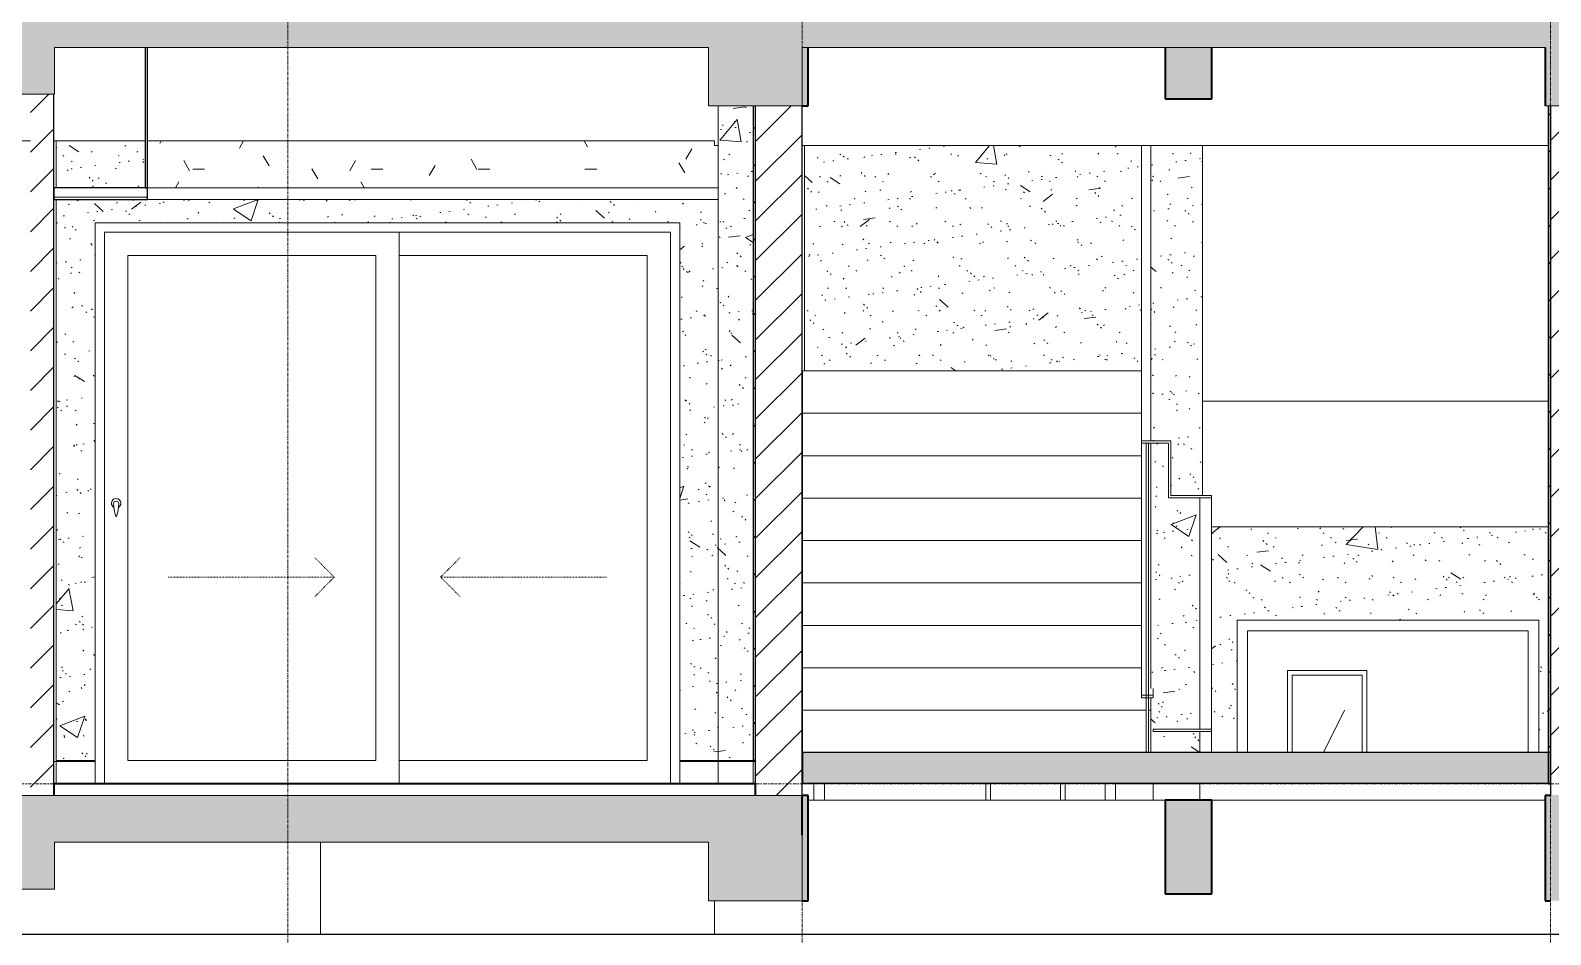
# Model space of a CAD drawing. Header units: millimetres. Extents: x -92143 to -2058, y -8802 to 35300.
# Drawn here: x -40337 to -33837, y 1555 to 5423 of the extents above; entities that cross this region are included whole.
import ezdxf

# ---------------------------------------------------------------- set-up
doc = ezdxf.new("R2010")
doc.units = ezdxf.units.MM
for name, pattern in [('Centre', [31.75, 6.35, -4.7625, 15.875, -4.7625]), ('Dash', [6.35, 3.175, -3.175]), ('Grid Line', [22.225, 12.7, -3.175, 3.175, -3.175])]:
    doc.linetypes.add(name, pattern=pattern)
for name, color, linetype, lineweight in [('0-1', 7, 'Continuous', 5), ('A-CLNG', 13, 'Continuous', 9), ('A-CLNG-1', 250, 'Continuous', 25), ('A-CLNG-2', 7, 'Continuous', 9), ('A-CLNG-3', 13, 'Continuous', 25), ('A-CLNG-PATT-3', 254, 'Continuous', 18), ('A-DETL-GENF-1', 7, 'Continuous', 9), ('A-DETL-THIN', 151, 'Continuous', 9), ('A-DOOR', 31, 'Continuous', 9), ('A-DOOR-FRAM', 31, 'Continuous', 9), ('A-DOOR-GLAZ', 31, 'Continuous', 9), ('A-DOOR-HDLN', 31, 'Dash', 18), ('A-FLOR-1', 10, 'Continuous', 35), ('A-FLOR-HRAL', 11, 'Continuous', 9), ('A-FLOR-HRAL-1', 253, 'Continuous', 18), ('A-FLOR-HRAL-2', 9, 'Continuous', 9), ('A-FLOR-LEVL-2', 51, 'Centre', 9), ('A-FLOR-PATT-1', 7, 'Continuous', 9), ('A-WALL', 113, 'Continuous', 9), ('A-WALL-2', 250, 'Continuous', 25), ('A-WALL-3', 113, 'Continuous', 25), ('A-WALL-PATT-1', 7, 'Continuous', 9), ('A-WALL-PATT-2', 9, 'Continuous', 9), ('A-WALL-PATT-4', 111, 'Continuous', 9), ('I-WALL', 2, 'Continuous', 9), ('I-WALL-1', 250, 'Continuous', 25), ('I-WALL-2', 7, 'Continuous', 9), ('I-WALL-3', 2, 'Continuous', 25), ('S-BEAM-1', 12, 'Continuous', 5), ('S-BEAM-2', 7, 'Continuous', 9), ('S-BEAM-3', 10, 'Continuous', 35), ('S-COLS', 52, 'Continuous', 9), ('S-GRID-1', 1, 'Grid Line', 9), ('S-STRS', 31, 'Continuous', 9), ('S-STRS-1', 31, 'Continuous', 5), ('S-STRS-2', 31, 'Continuous', 25)]:
    doc.layers.add(name, color=color, linetype=linetype, lineweight=lineweight)
pattern_1 = [(45, (-51987.05, 14125), (-84.8528, 84.8528), [])]
pattern_2 = [(50, (-51987.05, 14125), (1093.104, -95.634), [114.3, -1257.3]), (355, (-51987, 14125), (-211.46, 1146.34), [91.44, -1005.84]), (100.451, (-51896, 14117), (881.656, 1050.7), [97.14, -1068.54]), (46.184, (-51987, 14429.8), (1626.475, -252.26), [171.45, -1885.95]), (96.636, (-51851.5, 14408.8), (1424.42, 1484.57), [145.71, -1602.81]), (351.184, (-51987, 14429.8), (1424.43, 1484.55), [137.16, -1508.76]), (21, (-51834.65, 14353.6), (909.686, -613.59), [114.3, -1257.3]), (326, (-51834.7, 14353.6), (370.81, 1105.13), [91.44, -1005.84]), (71.451, (-51758.8, 14302.5), (1280.503, 491.53), [97.14, -1068.54]), (37.5, (-51987.05, 14125), (18.531, 507.33), [50.292, -943.356, 50.292, -970.788, -1009.65]), (37.5, (-51987.05, 14125), (18.531, 507.33), [-2014.728, 50.292, -959.358]), (7.5, (-51987.05, 14125), (400.918, 601.084), [50.292, -531.876, 50.292, -920.496, -384.81]), (7.5, (-51987.05, 14125), (400.918, 601.084), [-1552.956, 50.292, -334.518]), (327.5, (-52326.9, 14125), (813.545, -34.374), [50.292, -330.708, 50.292, -1138.428, -1577.34]), (327.5, (-52326.9, 14125), (813.545, -34.374), [-1569.72, 50.292, -1527.048]), (317.5, (-52479.3, 14125), (888.775, 152.56), [50.292, -445.008, 50.292, -739.14, -1120.14]), (317.5, (-52479.3, 14125), (888.775, 152.56), [-1284.73, 50.29, -1069.85])]
pattern_3 = [(37.5, (-51987.05, 14125), (-4.79953, 146.8239), [5.029, -110.795, 5.029, -124.511, -123.825]), (37.5, (-51987.05, 14125), (-4.79953, 146.8239), [-245.364, 5.029, -118.796]), (7.5, (-51987.05, 14125), (134.8574, 215.0472), [5.029, -57.455, 5.029, -99.365, -40.005]), (7.5, (-51987.05, 14125), (134.8574, 215.0472), [-166.878, 5.029, -34.976]), (327.5, (-52080.78, 14125), (237.29776, 0.4316), [5.029, -33.071, 5.029, -132.131, -179.07]), (327.5, (-52080.78, 14125), (237.29776, 0.4316), [-175.26, 5.029, -174.041]), (317.5, (-52080.78, 14125), (229.067, 66.8792), [5.029, -14.021, 5.029, -84.887, -102.87]), (317.5, (-52080.78, 14125), (229.067, 66.8792), [-108.966, 5.029, -97.841])]
pattern_4 = [(45, (-51987.05, 14125), (-79.5495, 79.5495), [])]

# ---------------------------------------------------------------- blocks, each defined once
blk = doc.blocks.new('NCV_TKTC_KET CAU_rvt-1-TKCS_MẶT CẮT E')
at = {"layer": 'A-FLOR-PATT-1'}
h = blk.add_hatch(color=256, dxfattribs=at)
h.paths.add_polyline_path([(-78236.9, 1980), (-78233.3, 1980.2), (-78233.3, 2150), (-78236.9, 2150)])
h.paths.add_polyline_path([(-37037.4, 1980), (-37036.9, 1980), (-37037.4, 2150)])
at = {"layer": 'S-BEAM-1'}
for points in [[(-37011.9, 5100), (-37011.9, 5350), (-37037.4, 5350), (-37037.4, 5100)], [(-35285.3, 5130), (-35285.3, 5350), (-35485.3, 5350), (-35485.3, 5130)], [(-37011.9, 1700), (-37011.9, 2150), (-37037.4, 2150), (-37037.4, 1700)], [(-33860.6, 1700), (-33836.9, 1700), (-33836.9, 2150), (-33860.6, 2150), (-33860.6, 1716.5)], [(-35485.3, 1730), (-35285.3, 1730), (-35285.3, 2130), (-35485.3, 2130), (-35485.3, 2020.9)]]:
    blk.add_hatch(color=256, dxfattribs=at).paths.add_polyline_path(points)
at = {"layer": 'A-FLOR-1'}
blk.add_line((-37036.9, 1980), (-37036.9, 2150), dxfattribs=at)
at = {"layer": 'S-BEAM-2'}
for p, q in [((-37036.9, 4930), (-37036.9, 5100)), ((-40336.9, 4950), (-42236.9, 4950)), ((-39846.9, 4950), (-40236.9, 4950)), ((-37411.9, 4950), (-39836.9, 4950)), ((-37411.9, 4950), (-37411.9, 4930)), ((-37411.9, 4930), (-37396.9, 4930)), ((-37036.9, 4930), (-33846.9, 4930)), ((-37036.9, 3900), (-37036.9, 3300)), ((-35286.5, 3300), (-33846.9, 3300)), ((-37011.9, 2130), (-35485.3, 2130)), ((-35285.3, 2130), (-33860.6, 2130)), ((-37411.9, 1700), (-37411.9, 1555))]:
    blk.add_line(p, q, dxfattribs=at)
at = {"layer": 'S-BEAM-3'}
for p, q in [((-37011.9, 5100), (-37011.9, 5350)), ((-35485.3, 5350), (-35485.3, 5130)), ((-35285.3, 5130), (-35285.3, 5350)), ((-33860.6, 5350), (-33860.6, 5100)), ((-37037.4, 5100), (-37011.9, 5100)), ((-35485.3, 5130), (-35285.3, 5130)), ((-37011.9, 2150), (-37037.4, 2150)), ((-37011.9, 1700), (-37011.9, 2150)), ((-33836.9, 2150), (-33860.6, 2150)), ((-33860.6, 2150), (-33860.6, 1700)), ((-35285.3, 2130), (-35485.3, 2130)), ((-35485.3, 2130), (-35485.3, 1730)), ((-35285.3, 1730), (-35285.3, 2130)), ((-37037.4, 1700), (-37011.9, 1700)), ((-35485.3, 1730), (-35285.3, 1730)), ((-33860.6, 1700), (-33836.9, 1700))]:
    blk.add_line(p, q, dxfattribs=at)
blk = doc.blocks.new('Railing - Railing-986145-TKCS_MẶT CẮT E')
at = {"layer": 'A-FLOR-HRAL-1'}
for p, q in [((-37236.9, 2295), (-37246.9, 2295)), ((-37246.9, 2295), (-37246.9, 2200)), ((-37236.9, 2200), (-37236.9, 2295)), ((-37246.9, 2200), (-37236.9, 2200))]:
    blk.add_line(p, q, dxfattribs=at)
at = {"layer": 'A-FLOR-HRAL-2'}
for p, q in [((-37560.7, 2200), (-37560.7, 2295)), ((-37560.7, 2295), (-37396.9, 2295)), ((-37396.9, 2200), (-37396.9, 2295)), ((-37396.9, 2295), (-37246.9, 2295))]:
    blk.add_line(p, q, dxfattribs=at)
blk = doc.blocks.new('Railing - Railing-986140-TKCS_MẶT CẮT E')
at = {"layer": 'A-FLOR-HRAL-2'}
for p, q in [((-40236.9, 2295), (-40226.9, 2295)), ((-40226.9, 2200), (-40226.9, 2295)), ((-40226.9, 2295), (-40060.7, 2295)), ((-40060.7, 2295), (-40060.7, 2200))]:
    blk.add_line(p, q, dxfattribs=at)
blk = doc.blocks.new('CL_01-VÁCH DỰNG THẠCH CAO CĂN HỘ LOẠI 1-5D7 - CL_01-VÁCH DỰNG THẠCH CAO CĂN HỘ LOẠI 1A-5-986003-TKCS_MẶT CẮT E')
at = {"layer": 'A-CLNG-PATT-3'}
h = blk.add_hatch(dxfattribs=at)
h.set_pattern_fill('FP_2', color=256, style=0, pattern_type=2)
h.set_pattern_definition([(0, (-51987.05, 14125), (609.6, 152.4), [50.292, -406.908, 50.292, -406.908, -2438.4]), (0, (-51987.05, 14125), (609.6, 152.4), [-914.4, 50.292, -864.108, 50.292, -406.908, -1066.8]), (0, (-51987.05, 14125), (609.6, 152.4), [-2286, 50.292, -254.508, 50.292, -711.708]), (120, (-51758.45, 14201.2), (-436.7823, 451.7291), [50.292, -406.908, 50.292, -2845.308]), (120, (-51758.45, 14201.2), (-436.7823, 451.7291), [-507.492, -406.908, 50.292, -864.108, -1524]), (120, (-51758.45, 14201.2), (-436.7823, 451.7291), [-1828.8, 50.292, -406.908, 50.292, -1016.508]), (120, (-51758.45, 14201.2), (-436.7823, 451.7291), [-2336.292, -254.508, 50.292, -711.708]), (240, (-51682.25, 14506), (-172.8177, -604.1291), [50.292, -406.908, 50.292, -406.908, -2438.4]), (240, (-51682.25, 14506), (-172.8177, -604.1291), [-914.4, 50.292, -864.108, 50.292, -406.908, -1066.8]), (240, (-51682.25, 14506), (-172.8177, -604.1291), [-2286, 50.292, -254.508, 50.292, -711.708])])
h.paths.add_polyline_path([(-37396.9, 4750), (-37396.9, 4930), (-37411.9, 4930), (-37411.9, 4950), (-39836.9, 4950), (-39836.9, 4750), (-37747.3, 4750)])
at = {"layer": 'A-CLNG-1'}
for p, q in [((-39846.9, 5350), (-39846.9, 4750)), ((-39836.9, 4750), (-39836.9, 5350)), ((-39846.9, 4750), (-39836.9, 4750))]:
    blk.add_line(p, q, dxfattribs=at)
at = {"layer": 'A-CLNG-2'}
blk.add_line((-37396.9, 4750), (-39836.9, 4750), dxfattribs=at)
blk = doc.blocks.new('NCV_TKTC_TANG 1_rvt-1-TKCS_MẶT CẮT E')
at = {"layer": 'A-WALL-PATT-1'}
h = blk.add_hatch(dxfattribs=at)
h.set_pattern_fill('FP_5', color=256, style=0, pattern_type=2)
h.set_pattern_definition(pattern_4)
h.paths.add_polyline_path([(-37236.9, 2300), (-37236.9, 5100), (-37246.9, 5100), (-37246.9, 2300)])
at = {"layer": 'A-WALL-PATT-2'}
h = blk.add_hatch(dxfattribs=at)
h.set_pattern_fill('FP_1', color=256, style=0, pattern_type=2)
h.set_pattern_definition(pattern_1)
h.paths.add_polyline_path([(-40336.9, 2150), (-40236.9, 2150), (-40236.9, 5150), (-40336.9, 5150), (-40336.9, 2325.3)])
h = blk.add_hatch(dxfattribs=at)
h.set_pattern_fill('FP_7', color=256, style=0, pattern_type=2)
h.set_pattern_definition(pattern_2)
h.paths.add_polyline_path([(-37396.9, 2300), (-37386.9, 2300), (-37386.9, 5100), (-37396.9, 5100), (-37396.9, 2325.3)])
h = blk.add_hatch(dxfattribs=at)
h.set_pattern_fill('FP_6', color=256, style=0, pattern_type=2)
h.set_pattern_definition(pattern_3)
h.paths.add_polyline_path([(-37396.9, 2300), (-37386.9, 2300), (-37386.9, 5100), (-37396.9, 5100), (-37396.9, 2325.3)])
h = blk.add_hatch(dxfattribs=at)
h.set_pattern_fill('FP_7', color=256, style=0, pattern_type=2)
h.set_pattern_definition(pattern_2)
h.paths.add_polyline_path([(-37246.9, 2300), (-37246.9, 5100), (-37386.9, 5100), (-37386.9, 2300)])
h = blk.add_hatch(dxfattribs=at)
h.set_pattern_fill('FP_6', color=256, style=0, pattern_type=2)
h.set_pattern_definition(pattern_3)
h.paths.add_polyline_path([(-37246.9, 2300), (-37246.9, 5100), (-37386.9, 5100), (-37386.9, 2300)])
h = blk.add_hatch(dxfattribs=at)
h.set_pattern_fill('FP_7', color=256, style=0, pattern_type=2)
h.set_pattern_definition(pattern_2)
h.paths.add_polyline_path([(-40226.9, 2300), (-40060.7, 2300), (-40060.7, 4600), (-37560.7, 4600), (-37560.7, 2300), (-37396.9, 2300), (-37396.9, 4700), (-40226.9, 4700), (-40226.9, 2325.3)])
h.paths.add_polyline_path([(-40092.7, 4750), (-39846.9, 4750), (-39846.9, 4950), (-40226.9, 4950), (-40226.9, 4750), (-40213.4, 4750)])
h = blk.add_hatch(dxfattribs=at)
h.set_pattern_fill('FP_6', color=256, style=0, pattern_type=2)
h.set_pattern_definition(pattern_3)
h.paths.add_polyline_path([(-40226.9, 2300), (-40060.7, 2300), (-40060.7, 4600), (-37560.7, 4600), (-37560.7, 2300), (-37396.9, 2300), (-37396.9, 4700), (-40226.9, 4700), (-40226.9, 2325.3)])
h.paths.add_polyline_path([(-40092.7, 4750), (-39846.9, 4750), (-39846.9, 4950), (-40226.9, 4950), (-40226.9, 4750), (-40213.4, 4750)])
at = {"layer": 'A-CLNG-1'}
for p, q in [((-39836.9, 4750), (-40236.9, 4750)), ((-40236.9, 4750), (-40236.9, 4700)), ((-39836.9, 4700), (-39836.9, 4750)), ((-40236.9, 4700), (-39836.9, 4700))]:
    blk.add_line(p, q, dxfattribs=at)
at = {"layer": 'A-CLNG-2'}
for p, q in [((-39836.9, 4750), (-37396.9, 4750)), ((-39836.9, 4710), (-40236.9, 4710)), ((-37396.9, 4700), (-39836.9, 4700))]:
    blk.add_line(p, q, dxfattribs=at)
at = {"layer": 'A-FLOR-1'}
for p, q in [((-37236.9, 2200), (-40236.9, 2200)), ((-40236.9, 2200), (-40236.9, 2150)), ((-37236.9, 2150), (-37236.9, 2200))]:
    blk.add_line(p, q, dxfattribs=at)
at = {"layer": 'A-WALL-2'}
blk.add_line((-40236.9, 2150), (-40236.9, 5150), dxfattribs=at)
at = {"layer": 'I-WALL-1'}
for p, q in [((-37246.9, 5100), (-37246.9, 2300)), ((-37236.9, 2300), (-37236.9, 5100)), ((-37246.9, 2300), (-37236.9, 2300))]:
    blk.add_line(p, q, dxfattribs=at)
at = {"layer": 'I-WALL-2'}
for p, q in [((-37396.9, 2300), (-37396.9, 5100)), ((-40226.9, 4950), (-40226.9, 4750)), ((-40226.9, 4700), (-40226.9, 2300)), ((-40060.7, 2300), (-40060.7, 4600)), ((-40060.7, 4600), (-37560.7, 4600)), ((-37560.7, 4600), (-37560.7, 2300)), ((-40226.9, 2300), (-40060.7, 2300)), ((-37560.7, 2300), (-37396.9, 2300)), ((-37386.9, 2300), (-37396.9, 2300)), ((-37386.9, 2300), (-37246.9, 2300))]:
    blk.add_line(p, q, dxfattribs=at)
at = {"layer": 'A-CLNG'}
blk.add_blockref('CL_01-VÁCH DỰNG THẠCH CAO CĂN HỘ LOẠI 1-5D7 - CL_01-VÁCH DỰNG THẠCH CAO CĂN HỘ LOẠI 1A-5-986003-TKCS_MẶT CẮT E', (0, 0), dxfattribs=at)
at = {"layer": 'A-FLOR-HRAL'}
for name in ['Railing - Railing-986140-TKCS_MẶT CẮT E', 'Railing - Railing-986145-TKCS_MẶT CẮT E']:
    blk.add_blockref(name, (0, 0), dxfattribs=at)
blk = doc.blocks.new('FD_01 - FD_01-1200x2200mm-1787918-TKCS_MẶT CẮT E')
at = {"layer": 'A-DOOR'}
for p, q in [((-36251.9, 2130), (-36251.9, 2203.3)), ((-36231.9, 2203.3), (-36231.9, 2130)), ((-35931.9, 2203.3), (-35931.9, 2130)), ((-35911.9, 2203.3), (-35911.9, 2130))]:
    blk.add_line(p, q, dxfattribs=at)
at = {"layer": 'A-DOOR-FRAM'}
for p, q in [((-36986.9, 2200), (-36986.9, 2130)), ((-36941.9, 2130), (-36941.9, 2203.3)), ((-35741.9, 2130), (-35741.9, 2203.3)), ((-35696.9, 2130), (-35696.9, 2200))]:
    blk.add_line(p, q, dxfattribs=at)
blk = doc.blocks.new('FD_01 - FD_01-1200x2200mm-1787917-TKCS_MẶT CẮT E')
at = {"layer": 'A-DOOR'}
h = blk.add_hatch(dxfattribs=at)
h.set_pattern_fill('FP_3', color=256, style=0, pattern_type=2)
h.set_pattern_definition([(63.435, (-50196.8, 14229.33), (-0.001, 1524), [532.46, -2875.3]), (63.435, (-51720.8, 14229.33), (-0.001, 1524), [532.46, -2875.3]), (63.435, (-49467.24, 14523.8), (-0.001, 1524), [532.46, -2875.3]), (63.435, (-50991.24, 14523.8), (-0.001, 1524), [532.46, -2875.3]), (63.435, (-49577.66, 14419.83), (-0.001, 1524), [532.46, -2875.3]), (63.435, (-51101.66, 14419.83), (-0.001, 1524), [532.46, -2875.3]), (63.435, (-49690.2, 15015.1), (-0.001, 1524), [258.8, -3148.97]), (63.435, (-51214.2, 15015.1), (-0.001, 1524), [258.8, -3148.965]), (63.435, (-49763.8, 14922.95), (-0.001, 1524), [532.46, -2875.3]), (63.435, (-51287.8, 14922.95), (-0.001, 1524), [532.46, -2875.3]), (63.435, (-49750.84, 14989.1), (-0.001, 1524), [532.46, -2875.3]), (63.435, (-51274.84, 14989.1), (-0.001, 1524), [532.46, -2875.3]), (63.435, (-50365.7, 14698.94), (-0.001, 1524), [532.46, -2875.3]), (63.435, (-51889.7, 14698.94), (-0.001, 1524), [532.46, -2875.3]), (63.435, (-50352.7, 14776.9), (-0.001, 1524), [532.46, -2875.3]), (63.435, (-51876.7, 14776.9), (-0.001, 1524), [532.46, -2875.3]), (63.435, (-50349.2, 14833.1), (-0.001, 1524), [532.46, -2875.3]), (63.435, (-51873.2, 14833.1), (-0.001, 1524), [532.46, -2875.3])])
h.paths.add_polyline_path([(-34942.4, 2333.3), (-34642.4, 2333.3), (-34642.4, 2665), (-34942.4, 2665), (-34942.4, 2365)])
for p, q in [((-34962.4, 2685), (-34622.4, 2685)), ((-34962.4, 2333.3), (-34962.4, 2685)), ((-34642.4, 2665), (-34942.4, 2665)), ((-34942.4, 2333.3), (-34942.4, 2665)), ((-34642.4, 2333.3), (-34642.4, 2665)), ((-34622.4, 2685), (-34622.4, 2333.3))]:
    blk.add_line(p, q, dxfattribs=at)
at = {"layer": 'A-DOOR-FRAM'}
for p, q in [((-35132.4, 2855), (-35132.4, 2333.3)), ((-35132.4, 2855), (-33932.4, 2855)), ((-33932.4, 2855), (-33932.4, 2333.3))]:
    blk.add_line(p, q, dxfattribs=at)
blk = doc.blocks.new('Railing - 50 x 10mm-1528293-TKCS_MẶT CẮT E')
at = {"layer": 'A-FLOR-HRAL'}
blk.add_line((-35586, 3656.9), (-35586, 3328.4), dxfattribs=at)
blk = doc.blocks.new('Railing - 50 x 10mm-1528285-TKCS_MẶT CẮT E')
at = {"layer": 'A-FLOR-HRAL'}
for p, q in [((-35556, 3656.9), (-35566, 3656.9)), ((-35566, 2333.3), (-35566, 3656.9)), ((-35556, 3656.9), (-35556, 2333.3))]:
    blk.add_line(p, q, dxfattribs=at)
blk = doc.blocks.new('Railing - 50 x 10mm-700514-TKCS_MẶT CẮT E')
at = {"layer": 'A-FLOR-HRAL'}
for p, q in [((-35336.5, 2433.3), (-35336.5, 3423.3)), ((-35286.5, 2433.3), (-35286.5, 3423.3)), ((-35336.5, 2333.3), (-35336.5, 2423.3)), ((-35286.5, 2333.3), (-35286.5, 2423.3))]:
    blk.add_line(p, q, dxfattribs=at)
blk = doc.blocks.new('Railing - 50 x 10mm-1528282-TKCS_MẶT CẮT E')
at = {"layer": 'A-FLOR-HRAL'}
for p, q in [((-35336.5, 5600), (-35336.5, 6691.3)), ((-35286.5, 6691.3), (-35336.5, 6691.3)), ((-35286.5, 5550), (-35286.5, 6691.3))]:
    blk.add_line(p, q, dxfattribs=at)
blk = doc.blocks.new('Railing - Railing-1529169-TKCS_MẶT CẮT E')
at = {"layer": 'A-FLOR-HRAL'}
for p, q in [((-35586, 2579.6), (-35586, 3328.4)), ((-35536, 2607.8), (-35536, 2579.6)), ((-35536, 2579.6), (-35586, 2579.6)), ((-35586, 2579.6), (-35586, 2567.4)), ((-35586, 2567.4), (-35536, 2567.4)), ((-35536, 2567.4), (-35536, 2579.6)), ((-35536, 2423.3), (-35536, 2433.3)), ((-35286.5, 2433.3), (-35536, 2433.3)), ((-35286.5, 2423.3), (-35536, 2423.3)), ((-35286.5, 2433.3), (-35286.5, 2423.3))]:
    blk.add_line(p, q, dxfattribs=at)
for name in ['Railing - 50 x 10mm-1528282-TKCS_MẶT CẮT E', 'Railing - 50 x 10mm-1528293-TKCS_MẶT CẮT E', 'Railing - 50 x 10mm-1528285-TKCS_MẶT CẮT E', 'Railing - 50 x 10mm-700514-TKCS_MẶT CẮT E']:
    blk.add_blockref(name, (0, 0))
blk = doc.blocks.new('Top Rail Type - Top Rail_Internal_-1529174-TKCS_MẶT CẮT E')
at = {"layer": 'A-FLOR-HRAL'}
for p, q in [((-35286.5, 6700), (-35336.5, 6700)), ((-35336.5, 6700), (-35336.5, 6691.3)), ((-35286.5, 6691.3), (-35286.5, 6700)), ((-35586, 3666.9), (-35586, 4930)), ((-35461, 3666.9), (-35586, 3666.9)), ((-35586, 3666.9), (-35586, 3656.9)), ((-35586, 3656.9), (-35471, 3656.9)), ((-35471, 3656.9), (-35471, 3423.3)), ((-35461, 3433.3), (-35461, 3666.9)), ((-35471, 3423.3), (-35411.5, 3423.3)), ((-35411.5, 3433.3), (-35461, 3433.3)), ((-35286.5, 3433.3), (-35411.5, 3433.3)), ((-35411.5, 3423.3), (-35286.5, 3423.3)), ((-35286.5, 3433.3), (-35286.5, 3423.3))]:
    blk.add_line(p, q, dxfattribs=at)
blk = doc.blocks.new('DEG_02-DEG_03 - DEG_02-2500x2400mm-CỬA ĐI 02 CÁNH TRƯỢT-V75-TKCS_MẶT CẮT E')
at = {"layer": 'A-DOOR'}
for p, q in [((-71560.3, 2200), (-71560.3, 4560)), ((-72720.3, 2300), (-72720.3, 4460)), ((-72720.3, 4460), (-71660.3, 4460)), ((-71660.3, 4460), (-71660.3, 2300)), ((-71660.3, 2300), (-72720.3, 2300))]:
    blk.add_line(p, q, dxfattribs=at)
at = {"layer": 'A-DOOR', "flags": 128}
blk.add_lwpolyline([(-72768.8, 3408.7), (-72768.8, 3408.7), (-72768.8, 3408.7), (-72768.8, 3408.7), (-72768.8, 3408.7), (-72768.9, 3408.7), (-72768.9, 3408.7), (-72768.9, 3408.7), (-72768.9, 3408.7), (-72768.9, 3408.7), (-72769, 3408.7), (-72769, 3408.7), (-72769, 3408.7), (-72769, 3408.7), (-72769.1, 3408.7), (-72769.1, 3408.7), (-72769.1, 3408.7), (-72769.2, 3408.7), (-72769.2, 3408.7), (-72769.3, 3408.7), (-72769.3, 3408.7), (-72769.4, 3408.7), (-72769.4, 3408.7), (-72769.5, 3408.7), (-72769.5, 3408.7), (-72769.6, 3408.7), (-72769.6, 3408.7), (-72769.7, 3408.7), (-72769.7, 3408.7), (-72769.8, 3408.7), (-72769.8, 3408.7), (-72769.9, 3408.7), (-72769.9, 3408.7), (-72770, 3408.7), (-72770.1, 3408.7), (-72770.1, 3408.7), (-72770.2, 3408.7), (-72770.2, 3408.7), (-72770.3, 3408.7), (-72770.4, 3408.7), (-72770.4, 3408.7), (-72770.5, 3408.7), (-72770.5, 3408.7), (-72770.6, 3408.7), (-72770.7, 3408.7), (-72770.7, 3408.7), (-72770.8, 3408.7), (-72770.8, 3408.7), (-72770.9, 3408.7), (-72770.9, 3408.7), (-72771, 3408.7), (-72771, 3408.7), (-72771.1, 3408.7), (-72771.1, 3408.7), (-72771.2, 3408.7), (-72771.2, 3408.7), (-72771.3, 3408.7), (-72771.3, 3408.7), (-72771.4, 3408.7), (-72771.4, 3408.7), (-72771.5, 3408.7), (-72771.5, 3408.7), (-72771.5, 3408.7), (-72771.6, 3408.7), (-72771.6, 3408.7), (-72771.6, 3408.7), (-72771.7, 3408.7), (-72771.7, 3408.7), (-72771.7, 3408.7), (-72771.7, 3408.7), (-72771.7, 3408.7), (-72771.8, 3408.7), (-72771.8, 3408.7), (-72771.8, 3408.7), (-72771.8, 3408.7), (-72771.8, 3408.7), (-72771.8, 3408.7)], dxfattribs=at)
at = {"layer": 'A-DOOR'}
for centre, radius, start, end in [((-72770.3, 3400), 20, 0, 180), ((-72770.3, 3400), 20, 180, 240), ((-72771.8, 3399.2), 9.45, 90, 180), ((-72616.5, 3399.2), 164.8, 180, 199.13397), ((-72768.8, 3399.2), 9.45, 0, 90), ((-72924.1, 3399.2), 164.8, 340.86603, 0), ((-72770.3, 3400), 20, 300, 360), ((-72769.9, 3346), 2.34, 199.13397, 261.03098), ((-72770.7, 3346), 2.34, 278.96902, 340.86603)]:
    blk.add_arc(centre, radius, start, end, dxfattribs=at)
at = {"layer": 'A-DOOR-FRAM'}
for p, q in [((-72860.3, 4600), (-72860.3, 2200)), ((-72820.3, 2200), (-72820.3, 4560)), ((-72820.3, 4560), (-70400.3, 4560)), ((-70400.3, 2200), (-70400.3, 4560)), ((-70360.3, 2295), (-70360.3, 2300))]:
    blk.add_line(p, q, dxfattribs=at)
at = {"layer": 'A-DOOR-GLAZ'}
for p, q in [((-70500.3, 4460), (-71560.3, 4460)), ((-70500.3, 2300), (-70500.3, 4460)), ((-71560.3, 2300), (-70500.3, 2300))]:
    blk.add_line(p, q, dxfattribs=at)
at = {"layer": 'A-DOOR-HDLN'}
for p, q in [((-71837.6, 3084.2), (-71922.4, 3169.1)), ((-71383.1, 3084.2), (-71298.2, 3169.1)), ((-72547.6, 3084.2), (-71837.6, 3084.2)), ((-71837.6, 3084.2), (-71922.4, 2999.4)), ((-71383.1, 3084.2), (-71298.2, 2999.4)), ((-70673.1, 3084.2), (-71383.1, 3084.2))]:
    blk.add_line(p, q, dxfattribs=at)

msp = doc.modelspace()

# ---------------------------------------------------------------- hatches: boundary and pattern name
at = {"layer": 'A-DETL-GENF-1'}
msp.add_hatch(color=256, dxfattribs=at).paths.add_polyline_path([(-17236.9, 4950), (-17236.9, 5550), (-78233.3, 5550), (-78233.3, 4950), (-77935.7, 4950), (-77935.7, 5350), (-73233.6, 5350), (-73233.6, 5150), (-73033.3, 5150), (-73033.3, 5350), (-70108.5, 5350), (-70108.5, 5100), (-69708.5, 5100), (-69708.5, 5350), (-65032.3, 5350), (-65032.3, 5150), (-64832.3, 5150), (-64832.3, 5350), (-61933.6, 5350), (-61933.6, 5100), (-61533.6, 5100), (-61533.6, 5350), (-56833.3, 5350), (-56833.3, 5150), (-56633.3, 5150), (-56633.3, 5350), (-53733.2, 5350), (-53733.2, 5100), (-53333.2, 5100), (-53333.2, 5350), (-48635.6, 5350), (-48635.6, 5150), (-48435.6, 5150), (-48435.6, 5350), (-45535.3, 5350), (-45535.3, 5100), (-45134.4, 5100), (-45134.4, 5350), (-40434.4, 5350), (-40434.4, 5150), (-40234.4, 5150), (-40234.4, 5350), (-37436.9, 5350), (-37436.9, 5100), (-37037.4, 5100), (-37037.4, 5350), (-33860.3, 5350), (-33860.3, 5100), (-33436.9, 5100), (-33436.9, 5350), (-30635.3, 5350), (-30635.3, 5150), (-30435.3, 5150), (-30435.3, 5350), (-25735.7, 5350), (-25735.7, 5100), (-25335.7, 5100), (-25335.7, 5350), (-22435.3, 5350), (-22435.3, 5150), (-22235.3, 5150), (-22235.3, 5350), (-17535.3, 5350), (-17535.3, 4950)])
h = msp.add_hatch(color=256, dxfattribs=at)
h.paths.add_polyline_path([(-78233.3, 1550), (-77935.7, 1550), (-77935.7, 1950), (-73233.6, 1950), (-73233.6, 1750), (-73033.3, 1750), (-73033.3, 1950), (-70108.5, 1950), (-70108.5, 1700), (-69708.5, 1700), (-69708.5, 1950), (-65032.3, 1950), (-65032.3, 1750), (-64832.3, 1750), (-64832.3, 1950), (-61933.6, 1950), (-61933.6, 1700), (-61533.6, 1700), (-61533.6, 1950), (-56833.3, 1950), (-56833.3, 1750), (-56633.3, 1750), (-56633.3, 1950), (-53733.2, 1950), (-53733.2, 1700), (-53333.2, 1700), (-53333.2, 1950), (-48635.6, 1950), (-48635.6, 1750), (-48435.6, 1750), (-48435.6, 1950), (-45535.3, 1950), (-45535.3, 1700), (-45134.4, 1700), (-45134.4, 1950), (-40434.4, 1950), (-40434.4, 1750), (-40234.4, 1750), (-40234.4, 1950), (-37436.9, 1950), (-37436.9, 1700), (-37037.4, 1700), (-37037.4, 2150), (-78233.3, 2150), (-78233.3, 1716.5)])
h.paths.add_polyline_path([(-17236.9, 1550), (-17236.9, 2151.9), (-33836.9, 2151.9), (-33836.9, 1700), (-33436.9, 1700), (-33436.9, 1950), (-30635.3, 1950), (-30635.3, 1750), (-30435.3, 1750), (-30435.3, 1950), (-25735.7, 1950), (-25735.7, 1700), (-25335.7, 1700), (-25335.7, 1950), (-22435.3, 1950), (-22435.3, 1750), (-22235.3, 1750), (-22235.3, 1950), (-17535.3, 1950), (-17535.3, 1550), (-17401.6, 1550)])
at = {"layer": 'A-WALL-PATT-4'}
h = msp.add_hatch(dxfattribs=at)
h.set_pattern_fill('FP_7', color=256, style=0, pattern_type=2)
h.set_pattern_definition(pattern_2)
h.paths.add_polyline_path([(-35535.6, 2200), (-35535.6, 2203.3), (-35545.6, 2203.3), (-35545.6, 2200)])
h.paths.add_polyline_path([(-35535.6, 2333.3), (-35535.6, 3656.9), (-35545.6, 3656.9), (-35545.6, 2607.8), (-35536, 2607.8), (-35536, 2567.4), (-35545.6, 2567.4), (-35545.6, 2333.3), (-35536, 2333.3)])
h.paths.add_polyline_path([(-35535.6, 3666.9), (-35535.6, 4930), (-35545.6, 4930), (-35545.6, 3666.9)])
h.paths.add_polyline_path([(-35545.6, 5550), (-35535.6, 5550), (-35535.6, 5600), (-35545.6, 5600)])
h = msp.add_hatch(dxfattribs=at)
h.set_pattern_fill('FP_6', color=256, style=0, pattern_type=2)
h.set_pattern_definition(pattern_3)
h.paths.add_polyline_path([(-35535.6, 2200), (-35535.6, 2203.3), (-35545.6, 2203.3), (-35545.6, 2200)])
h.paths.add_polyline_path([(-35535.6, 2333.3), (-35535.6, 3656.9), (-35545.6, 3656.9), (-35545.6, 2607.8), (-35536, 2607.8), (-35536, 2567.4), (-35545.6, 2567.4), (-35545.6, 2333.3), (-35536, 2333.3)])
h.paths.add_polyline_path([(-35535.6, 3666.9), (-35535.6, 4930), (-35545.6, 4930), (-35545.6, 3666.9)])
h.paths.add_polyline_path([(-35545.6, 5550), (-35535.6, 5550), (-35535.6, 5600), (-35545.6, 5600)])
h = msp.add_hatch(dxfattribs=at)
h.set_pattern_fill('FP_7', color=256, style=0, pattern_type=2)
h.set_pattern_definition(pattern_2)
h.paths.add_polyline_path([(-35535.6, 2200), (-35336.9, 2200), (-35336.9, 2203.3), (-35535.6, 2203.3)])
h.paths.add_polyline_path([(-35336.5, 2333.3), (-35336.5, 2423.3), (-35535.6, 2423.3), (-35535.6, 2333.3)])
h.paths.add_polyline_path([(-35535.6, 2433.3), (-35336.5, 2433.3), (-35336.5, 3423.3), (-35471, 3423.3), (-35471, 3656.9), (-35535.6, 3656.9), (-35535.6, 2934)])
h.paths.add_polyline_path([(-35411.5, 3433.3), (-35325.6, 3433.3), (-35325.6, 4930), (-35535.6, 4930), (-35535.6, 3666.9), (-35461, 3666.9), (-35461, 3433.3)])
h.paths.add_polyline_path([(-35325.6, 5550), (-35325.6, 5600), (-35535.6, 5600), (-35535.6, 5550), (-35333.6, 5550)])
h = msp.add_hatch(dxfattribs=at)
h.set_pattern_fill('FP_6', color=256, style=0, pattern_type=2)
h.set_pattern_definition(pattern_3)
h.paths.add_polyline_path([(-35535.6, 2200), (-35336.9, 2200), (-35336.9, 2203.3), (-35535.6, 2203.3)])
h.paths.add_polyline_path([(-35336.5, 2333.3), (-35336.5, 2423.3), (-35535.6, 2423.3), (-35535.6, 2333.3)])
h.paths.add_polyline_path([(-35535.6, 2433.3), (-35336.5, 2433.3), (-35336.5, 3423.3), (-35471, 3423.3), (-35471, 3656.9), (-35535.6, 3656.9), (-35535.6, 2934)])
h.paths.add_polyline_path([(-35411.5, 3433.3), (-35325.6, 3433.3), (-35325.6, 4930), (-35535.6, 4930), (-35535.6, 3666.9), (-35461, 3666.9), (-35461, 3433.3)])
h.paths.add_polyline_path([(-35325.6, 5550), (-35325.6, 5600), (-35535.6, 5600), (-35535.6, 5550), (-35333.6, 5550)])
h = msp.add_hatch(dxfattribs=at)
h.set_pattern_fill('FP_7', color=256, style=0, pattern_type=2)
h.set_pattern_definition(pattern_2)
h.paths.add_polyline_path([(-33887.4, 2333.3), (-33846.9, 2333.3), (-33846.9, 3300), (-35286.5, 3300), (-35286.5, 2333.3), (-35177.4, 2333.3), (-35177.4, 2900), (-33887.4, 2900)])
h.paths.add_polyline_path([(-35286.5, 5550), (-33846.9, 5550), (-33846.9, 5600), (-35286.5, 5600)])
h = msp.add_hatch(dxfattribs=at)
h.set_pattern_fill('FP_6', color=256, style=0, pattern_type=2)
h.set_pattern_definition(pattern_3)
h.paths.add_polyline_path([(-33887.4, 2333.3), (-33846.9, 2333.3), (-33846.9, 3300), (-35286.5, 3300), (-35286.5, 2333.3), (-35177.4, 2333.3), (-35177.4, 2900), (-33887.4, 2900)])
h.paths.add_polyline_path([(-35286.5, 5550), (-33846.9, 5550), (-33846.9, 5600), (-35286.5, 5600)])
h = msp.add_hatch(dxfattribs=at)
h.set_pattern_fill('FP_5', color=256, style=0, pattern_type=2)
h.set_pattern_definition(pattern_4)
h.paths.add_polyline_path([(-33836.9, 2200), (-33836.9, 5100), (-33846.9, 5100), (-33846.9, 2200)])
h.paths.add_polyline_path([(-33846.9, 5550), (-33836.9, 5550), (-33836.9, 5600), (-33846.9, 5600)])
h = msp.add_hatch(dxfattribs=at)
h.set_pattern_fill('FP_1', color=256, style=0, pattern_type=2)
h.set_pattern_definition(pattern_1)
h.paths.add_polyline_path([(-37130.7, 2150), (-37037.4, 2150), (-37037.4, 5100), (-37237.4, 5100), (-37237.4, 2150)])
h = msp.add_hatch(dxfattribs=at)
h.set_pattern_fill('FP_1', color=256, style=0, pattern_type=2)
h.set_pattern_definition(pattern_1)
h.paths.add_polyline_path([(-33836.9, 2150), (-33836.9, 2151.9), (-33637.4, 2151.9), (-33637.4, 5100), (-33837.4, 5100), (-33837.4, 2150)])
h = msp.add_hatch(dxfattribs=at)
h.set_pattern_fill('FP_7', color=256, style=0, pattern_type=2)
h.set_pattern_definition(pattern_2)
h.paths.add_polyline_path([(-35696.9, 2200), (-35545.6, 2200), (-35546.3, 2203.3), (-35696.9, 2203.3)])
h.paths.add_polyline_path([(-37026.9, 2200), (-36986.9, 2200), (-36986.9, 2203.3), (-37026.9, 2203.3)])
h.paths.add_polyline_path([(-37002.7, 3966.7), (-35586, 3966.7), (-35586, 4930), (-37026.9, 4930), (-37026.9, 3966.7)])
h = msp.add_hatch(dxfattribs=at)
h.set_pattern_fill('FP_6', color=256, style=0, pattern_type=2)
h.set_pattern_definition(pattern_3)
h.paths.add_polyline_path([(-35696.9, 2200), (-35545.6, 2200), (-35546.3, 2203.3), (-35696.9, 2203.3)])
h.paths.add_polyline_path([(-37026.9, 2200), (-36986.9, 2200), (-36986.9, 2203.3), (-37026.9, 2203.3)])
h.paths.add_polyline_path([(-37002.7, 3966.7), (-35586, 3966.7), (-35586, 4930), (-37026.9, 4930), (-37026.9, 3966.7)])
at = {"layer": 'S-STRS-1'}
msp.add_hatch(color=256, dxfattribs=at).paths.add_polyline_path([(-37035.6, 2203.3), (-33836.9, 2203.3), (-33836.9, 2333.3), (-37035.6, 2333.3), (-37035.6, 2325.3)])

# ---------------------------------------------------------------- linework, layer by layer
at = {"layer": 'A-CLNG-3'}
msp.add_line((-17536.9, 1555), (-77935.7, 1555), dxfattribs=at)
at = {"layer": 'A-DETL-THIN'}
for p, q in [((-40234.4, 5150), (-40234.4, 5350)), ((-40234.4, 5350), (-37436.9, 5350)), ((-37436.9, 5350), (-37436.9, 5100)), ((-37037.4, 5100), (-37037.4, 5350)), ((-37037.4, 5350), (-33860.3, 5350)), ((-33860.3, 5350), (-33860.3, 5100)), ((-40434.4, 5150), (-40234.4, 5150)), ((-37436.9, 5100), (-37037.4, 5100)), ((-33860.3, 5100), (-33436.9, 5100)), ((-37037.4, 2150), (-78233.3, 2150)), ((-37037.4, 1700), (-37037.4, 2150)), ((-40234.4, 1750), (-40234.4, 1950)), ((-40234.4, 1950), (-37436.9, 1950)), ((-37436.9, 1950), (-37436.9, 1700)), ((-40434.4, 1750), (-40234.4, 1750)), ((-37436.9, 1700), (-37037.4, 1700))]:
    msp.add_line(p, q, dxfattribs=at)
at = {"layer": 'A-FLOR-LEVL-2'}
msp.add_line((-92142.8, 2200), (-5549.7, 2200), dxfattribs=at)
at = {"layer": 'A-WALL'}
for p, q in [((-37036.9, 2200), (-37036.9, 2150)), ((-36986.9, 2130), (-36986.9, 2200)), ((-35696.9, 2200), (-35696.9, 2130)), ((-39096.9, 1950), (-39096.9, 1555))]:
    msp.add_line(p, q, dxfattribs=at)
at = {"layer": 'A-WALL-3'}
for p, q in [((-37237.4, 5100), (-37237.4, 2150)), ((-37037.4, 2150), (-37037.4, 5100)), ((-33837.4, 5100), (-33837.4, 2150))]:
    msp.add_line(p, q, dxfattribs=at)
at = {"layer": 'I-WALL'}
for p, q in [((-37026.9, 4930), (-37026.9, 3966.7)), ((-35545.6, 3666.9), (-35545.6, 4930)), ((-35325.6, 3433.3), (-35325.6, 4930)), ((-35545.6, 2607.8), (-35545.6, 3656.9)), ((-35177.4, 2333.3), (-35177.4, 2900)), ((-35177.4, 2900), (-33887.4, 2900)), ((-33887.4, 2900), (-33887.4, 2333.3)), ((-35545.6, 2333.3), (-35545.6, 2567.4)), ((-37026.9, 2203.3), (-37026.9, 2200)), ((-37026.9, 2200), (-36986.9, 2200)), ((-36986.9, 2200), (-36986.9, 2203.3)), ((-35696.9, 2203.3), (-35696.9, 2200)), ((-35696.9, 2200), (-35336.9, 2200)), ((-35545.6, 2200), (-35545.6, 2203.3))]:
    msp.add_line(p, q, dxfattribs=at)
at = {"layer": 'I-WALL-3'}
for p, q in [((-33846.9, 5100), (-33846.9, 2200)), ((-33836.9, 2200), (-33836.9, 5100)), ((-33846.9, 2200), (-33836.9, 2200))]:
    msp.add_line(p, q, dxfattribs=at)
at = {"layer": 'S-COLS'}
msp.add_line((-35535.6, 2130), (-35535.6, 2200), dxfattribs=at)
at = {"layer": 'S-GRID-1'}
for p, q in [((-39236.9, -3701.5), (-39236.9, 30542.5)), ((-37036.9, -3701.5), (-37036.9, 30542.5)), ((-33836.9, -3701.5), (-33836.9, 30542.5))]:
    msp.add_line(p, q, dxfattribs=at)
at = {"layer": 'S-STRS'}
for p, q in [((-37035.6, 3966.7), (-35586, 3966.7)), ((-37035.6, 3785.2), (-37035.6, 3966.7)), ((-35325.6, 3836.7), (-33846.9, 3836.7)), ((-37035.6, 3785.2), (-35586, 3785.2)), ((-37035.6, 3785.2), (-37035.6, 3603.7)), ((-37035.6, 3603.7), (-35586, 3603.7)), ((-37035.6, 3603.7), (-37035.6, 3422.2)), ((-37035.6, 3422.2), (-35586, 3422.2)), ((-37035.6, 3422.2), (-37035.6, 3240.7)), ((-37035.6, 3240.7), (-35586, 3240.7)), ((-37035.6, 3240.7), (-37035.6, 3059.3)), ((-37035.6, 3059.3), (-35586, 3059.3)), ((-37035.6, 3059.3), (-37035.6, 2877.8)), ((-37035.6, 2877.8), (-35586, 2877.8)), ((-37035.6, 2877.8), (-37035.6, 2696.3)), ((-37035.6, 2696.3), (-35586, 2696.3)), ((-37035.6, 2696.3), (-37035.6, 2514.8)), ((-37035.6, 2514.8), (-35566, 2514.8)), ((-37035.6, 2514.8), (-37035.6, 2333.3)), ((-35556, 2514.8), (-35545.6, 2514.8)), ((-35336.9, 2203.3), (-35336.9, 2130))]:
    msp.add_line(p, q, dxfattribs=at)
at = {"layer": 'S-STRS-2'}
for p, q in [((-33836.9, 2333.3), (-37035.6, 2333.3)), ((-37035.6, 2333.3), (-37035.6, 2203.3)), ((-33836.9, 2203.3), (-33836.9, 2333.3)), ((-37035.6, 2203.3), (-33836.9, 2203.3))]:
    msp.add_line(p, q, dxfattribs=at)

# ---------------------------------------------------------------- block references
at = {"layer": '0-1'}
for name in ['NCV_TKTC_KET CAU_rvt-1-TKCS_MẶT CẮT E', 'NCV_TKTC_TANG 1_rvt-1-TKCS_MẶT CẮT E']:
    msp.add_blockref(name, (0, 0), dxfattribs=at)
at = {"layer": 'A-DOOR'}
for name, p in [('DEG_02-DEG_03 - DEG_02-2500x2400mm-CỬA ĐI 02 CÁNH TRƯỢT-V75-TKCS_MẶT CẮT E', (32800, 0)), ('FD_01 - FD_01-1200x2200mm-1787917-TKCS_MẶT CẮT E', (0, 0)), ('FD_01 - FD_01-1200x2200mm-1787918-TKCS_MẶT CẮT E', (0, 0))]:
    msp.add_blockref(name, p, dxfattribs=at)
at = {"layer": 'A-FLOR-HRAL'}
for name in ['Top Rail Type - Top Rail_Internal_-1529174-TKCS_MẶT CẮT E', 'Railing - Railing-1529169-TKCS_MẶT CẮT E']:
    msp.add_blockref(name, (0, 0), dxfattribs=at)

doc.saveas('drawing.dxf')
